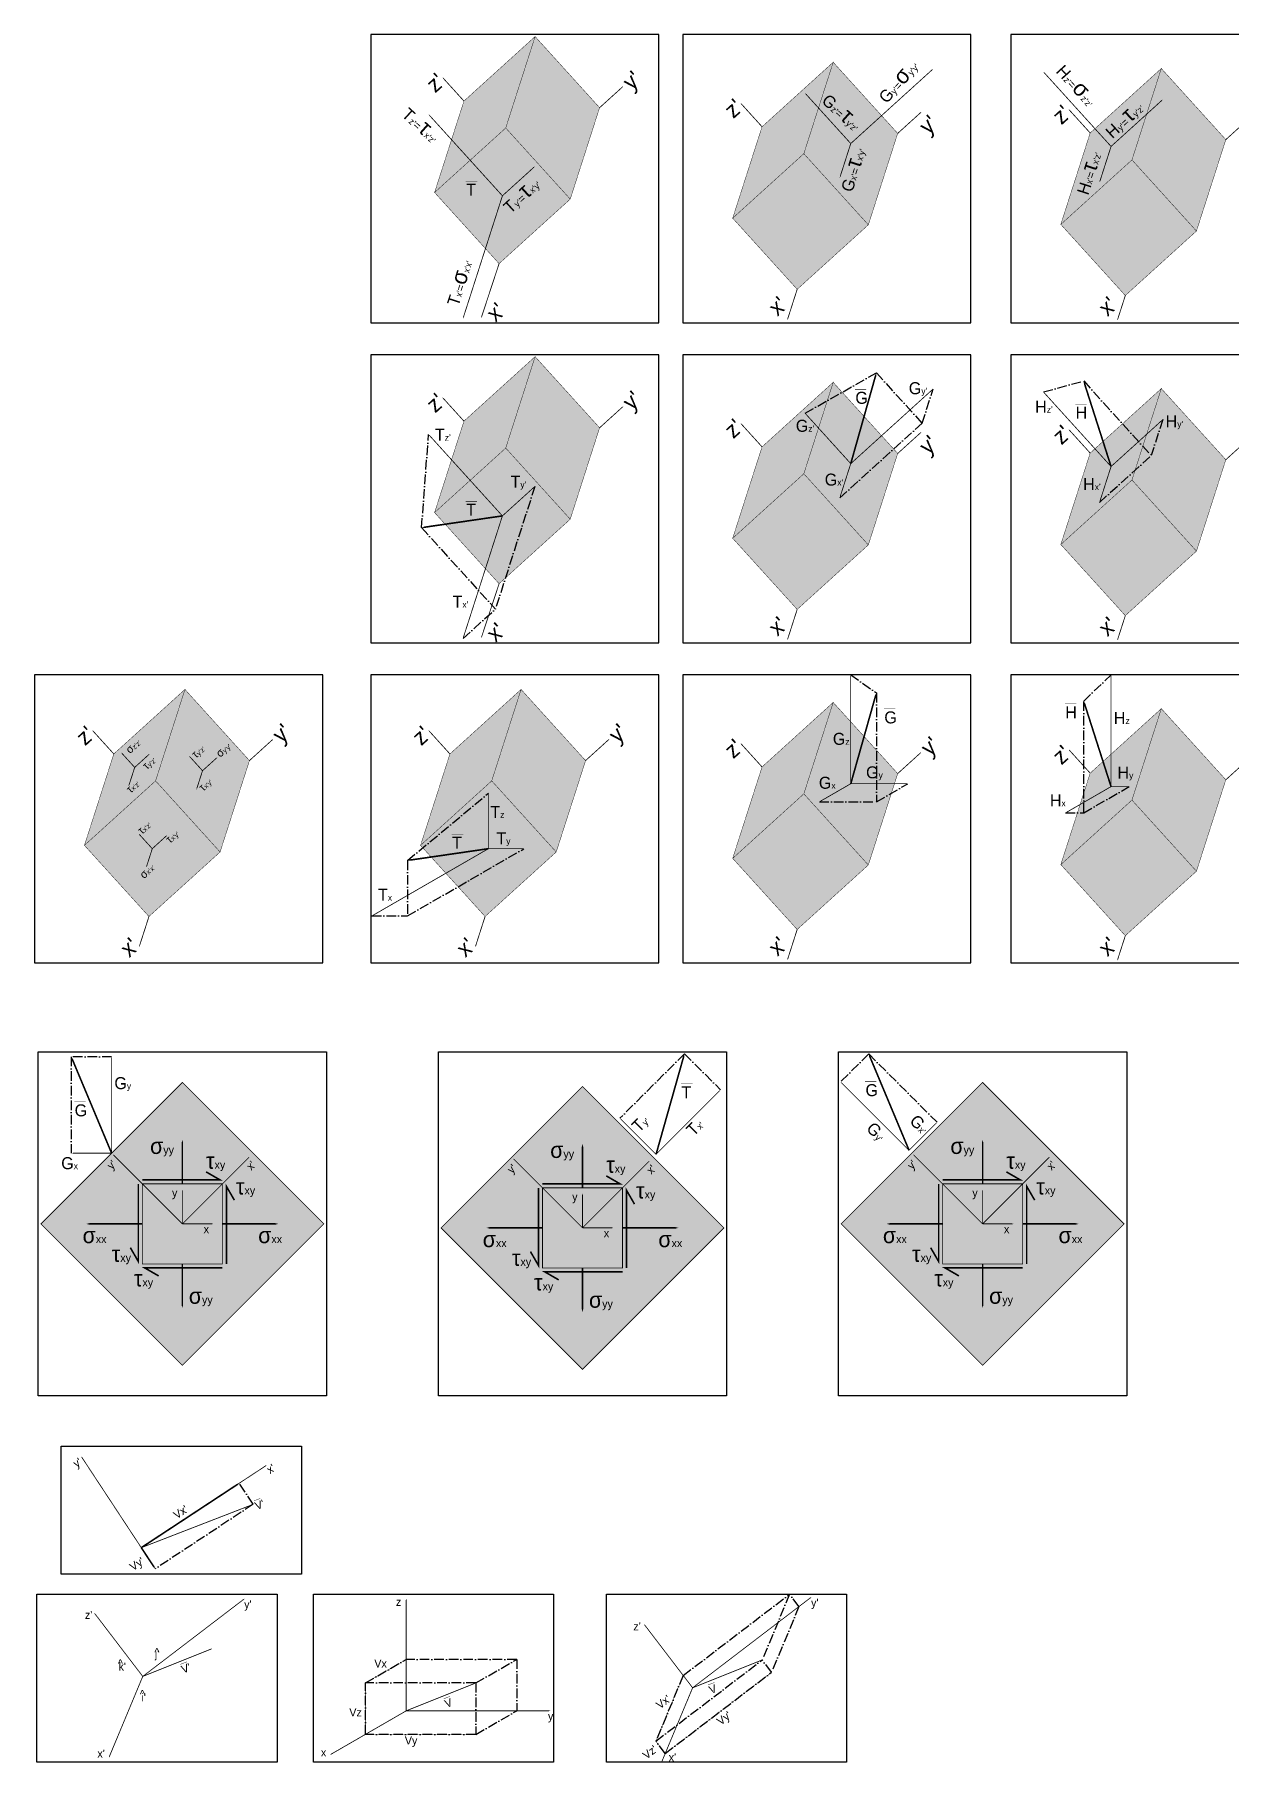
# Model space of a CAD drawing. Header units: millimetres. Extents: x 568 to 2664, y 62 to 1143.
# Drawn here: x 1482 to 2230, y 62 to 1143 of the extents above; entities that cross this region are included whole.
import ezdxf

# ---------------------------------------------------------------- set-up
doc = ezdxf.new("R2010")
doc.units = ezdxf.units.MM
doc.header["$LTSCALE"] = 0.5
doc.linetypes.add('ACAD_ISO10W100', pattern=[18, 12, -3, 0, -3])
doc.layers.add('t3', color=1, linetype='Continuous', plot=False)
doc.styles.add('ComciSans', font='comic.ttf')
doc.styles.add('SímbolosJuan', font='symbol.ttf')

msp = doc.modelspace()

# ---------------------------------------------------------------- hatches: boundary and pattern name
at = {"true_color": 0x939598, "transparency": 33554577}
h = msp.add_hatch(color=252, dxfattribs=at)
h.dxf.hatch_style = 1
h.paths.add_polyline_path([(1731.864, 1043.909), (1776.315, 1084.209), (1816.615, 1039.758), (1772.164, 999.458)])
h.paths.add_polyline_path([(1794.661, 1141.336), (1776.315, 1084.209), (1816.615, 1039.758), (1834.961, 1096.885)])
h.paths.add_polyline_path([(1731.864, 1043.909), (1776.315, 1084.209), (1794.661, 1141.336), (1750.21, 1101.036)])
h = msp.add_hatch(color=252, dxfattribs=at)
h.dxf.hatch_style = 1
h.paths.add_polyline_path([(1918.105, 1027.851), (1962.556, 1068.151), (2002.856, 1023.699), (1958.405, 983.399)])
h.paths.add_polyline_path([(1980.902, 1125.277), (1962.556, 1068.151), (2002.856, 1023.699), (2021.202, 1080.826)])
h.paths.add_polyline_path([(1918.105, 1027.851), (1962.556, 1068.151), (1980.902, 1125.277), (1936.451, 1084.977)])
h = msp.add_hatch(color=252, dxfattribs=at)
h.dxf.hatch_style = 1
h.paths.add_polyline_path([(2123.105, 1023.968), (2167.556, 1064.268), (2207.856, 1019.817), (2163.405, 979.517)])
h.paths.add_polyline_path([(2185.902, 1121.395), (2167.556, 1064.268), (2207.856, 1019.817), (2226.202, 1076.943)])
h.paths.add_polyline_path([(2123.105, 1023.968), (2167.556, 1064.268), (2185.902, 1121.395), (2141.451, 1081.095)])
h = msp.add_hatch(color=252, dxfattribs=at)
h.dxf.hatch_style = 1
h.paths.add_polyline_path([(1731.864, 843.909), (1776.315, 884.209), (1816.615, 839.758), (1772.164, 799.458)])
h.paths.add_polyline_path([(1794.661, 941.336), (1776.315, 884.209), (1816.615, 839.758), (1834.961, 896.885)])
h.paths.add_polyline_path([(1731.864, 843.909), (1776.315, 884.209), (1794.661, 941.336), (1750.21, 901.036)])
h = msp.add_hatch(color=252, dxfattribs=at)
h.dxf.hatch_style = 1
h.paths.add_polyline_path([(1918.105, 827.851), (1962.556, 868.151), (2002.856, 823.699), (1958.405, 783.399)])
h.paths.add_polyline_path([(1980.902, 925.277), (1962.556, 868.151), (2002.856, 823.699), (2021.202, 880.826)])
h.paths.add_polyline_path([(1918.105, 827.851), (1962.556, 868.151), (1980.902, 925.277), (1936.451, 884.977)])
h = msp.add_hatch(color=252, dxfattribs=at)
h.dxf.hatch_style = 1
h.paths.add_polyline_path([(2123.105, 823.968), (2167.556, 864.268), (2207.856, 819.817), (2163.405, 779.517)])
h.paths.add_polyline_path([(2185.902, 921.395), (2167.556, 864.268), (2207.856, 819.817), (2226.202, 876.943)])
h.paths.add_polyline_path([(2123.105, 823.968), (2167.556, 864.268), (2185.902, 921.395), (2141.451, 881.095)])
h = msp.add_hatch(color=252, dxfattribs=at)
h.dxf.hatch_style = 1
h.paths.add_polyline_path([(1513.105, 635.968), (1557.556, 676.268), (1597.856, 631.817), (1553.405, 591.517)])
h.paths.add_polyline_path([(1575.902, 733.395), (1557.556, 676.268), (1597.856, 631.817), (1616.202, 688.944)])
h.paths.add_polyline_path([(1513.105, 635.968), (1557.556, 676.268), (1575.902, 733.395), (1531.451, 693.095)])
h = msp.add_hatch(color=252, dxfattribs=at)
h.dxf.hatch_style = 1
h.paths.add_polyline_path([(1723.105, 635.968), (1767.556, 676.268), (1807.856, 631.817), (1763.405, 591.517)])
h.paths.add_polyline_path([(1785.902, 733.395), (1767.556, 676.268), (1807.856, 631.817), (1826.202, 688.944)])
h.paths.add_polyline_path([(1723.105, 635.968), (1767.556, 676.268), (1785.902, 733.395), (1741.451, 693.095)])
h = msp.add_hatch(color=252, dxfattribs=at)
h.dxf.hatch_style = 1
h.paths.add_polyline_path([(1918.105, 627.851), (1962.556, 668.151), (2002.856, 623.699), (1958.405, 583.399)])
h.paths.add_polyline_path([(1980.902, 725.277), (1962.556, 668.151), (2002.856, 623.699), (2021.202, 680.826)])
h.paths.add_polyline_path([(1918.105, 627.851), (1962.556, 668.151), (1980.902, 725.277), (1936.451, 684.977)])
h = msp.add_hatch(color=252, dxfattribs=at)
h.dxf.hatch_style = 1
h.paths.add_polyline_path([(2123.105, 623.968), (2167.556, 664.268), (2207.856, 619.817), (2163.405, 579.517)])
h.paths.add_polyline_path([(2185.902, 721.395), (2167.556, 664.268), (2207.856, 619.817), (2226.202, 676.943)])
h.paths.add_polyline_path([(2123.105, 623.968), (2167.556, 664.268), (2185.902, 721.395), (2141.451, 681.095)])
at = {"true_color": 0x939598, "transparency": 33554516}
h = msp.add_hatch(color=252, dxfattribs=at)
h.dxf.hatch_style = 1
h.paths.add_polyline_path([(1485.89, 399.451), (1574.278, 487.839), (1662.666, 399.451), (1574.278, 311.062)])
h = msp.add_hatch(color=252, dxfattribs=at)
h.dxf.hatch_style = 1
h.paths.add_polyline_path([(1985.89, 399.451), (2074.278, 487.839), (2162.666, 399.451), (2074.278, 311.062)])
h = msp.add_hatch(color=252, dxfattribs=at)
h.dxf.hatch_style = 1
h.paths.add_polyline_path([(1735.89, 396.951), (1824.278, 485.339), (1912.666, 396.951), (1824.278, 308.562)])
at = {"true_color": 0x939598, "transparency": 33554664}
h = msp.add_hatch(color=252, dxfattribs=at)
h.dxf.hatch_style = 1
h.paths.add_polyline_path([(1549.278, 424.451), (1599.278, 424.451), (1599.278, 374.451), (1549.278, 374.451)])
h = msp.add_hatch(color=252, dxfattribs=at)
h.dxf.hatch_style = 1
h.paths.add_polyline_path([(1799.278, 421.951), (1849.278, 421.951), (1849.278, 371.951), (1799.278, 371.951)])
h = msp.add_hatch(color=252, dxfattribs=at)
h.dxf.hatch_style = 1
h.paths.add_polyline_path([(2049.278, 424.451), (2099.278, 424.451), (2099.278, 374.451), (2049.278, 374.451)])

# ---------------------------------------------------------------- linework, layer by layer
at = {"linetype": 'ACAD_ISO10W100'}
for p, q in [((1963.32, 905.99), (2007.896, 931.245)), ((2007.896, 931.245), (2036.455, 899.743)), ((2036.455, 899.743), (2043.323, 921.128)), ((2112.284, 919.25), (2137.393, 926.119)), ((2137.393, 926.119), (2179.613, 879.55)), ((1985.011, 853.104), (2036.455, 899.743)), ((2186.814, 901.975), (2179.613, 879.55)), ((1723.751, 834.485), (1728.104, 892.722)), ((2147.302, 850.257), (2179.613, 879.55)), ((1794.483, 860.186), (1769.887, 783.598)), ((1723.751, 834.485), (1769.887, 783.598)), ((1749.644, 765.245), (1769.887, 783.598)), ((1991.879, 742.56), (2007.896, 731.245)), ((2137.393, 726.119), (2154.503, 742.56)), ((2007.896, 731.245), (2007.896, 663.173)), ((2137.393, 656.24), (2137.393, 726.119)), ((2007.896, 663.173), (2027.495, 674.488)), ((2137.393, 656.24), (2165.87, 672.681)), ((1714.992, 626.544), (1765.481, 668.53)), ((1972.28, 663.173), (2007.896, 663.173)), ((2126.026, 656.24), (2137.393, 656.24)), ((1714.992, 591.907), (1787.713, 633.893)), ((1714.992, 626.544), (1714.992, 591.907)), ((1692.76, 591.907), (1714.992, 591.907)), ((1504.845, 503.902), (1504.845, 443.645)), ((1530.084, 503.902), (1504.845, 503.902)), ((1887.983, 505.786), (1847.675, 465.478)), ((1887.983, 505.786), (1910.549, 483.221)), ((2003.077, 505.67), (1985.568, 488.161)), ((2003.077, 505.67), (2045.825, 462.922)), ((1618.561, 224.235), (1609.869, 237.446)), ((1618.561, 224.235), (1557.314, 183.939)), ((1887.208, 117.29), (1953.661, 168.046)), ((1953.661, 168.046), (1936.556, 127.009)), ((1959.529, 160.364), (1953.661, 168.046)), ((1959.529, 160.364), (1942.423, 119.327)), ((1688.618, 112.609), (1714.148, 127.349)), ((1783.157, 127.349), (1714.148, 127.349)), ((1757.627, 112.609), (1783.157, 127.349)), ((1783.157, 127.349), (1783.157, 95.208)), ((1870.103, 76.254), (1936.556, 127.009)), ((1875.971, 68.571), (1942.423, 119.327)), ((1942.423, 119.327), (1936.556, 127.009)), ((1757.627, 112.609), (1688.618, 112.609)), ((1688.618, 80.468), (1688.618, 112.609)), ((1757.627, 112.609), (1757.627, 80.468)), ((1887.208, 117.29), (1870.103, 76.254)), ((1757.627, 80.468), (1783.157, 95.208)), ((1757.627, 80.468), (1688.618, 80.468)), ((1875.971, 68.571), (1870.103, 76.254))]:
    msp.add_line(p, q, dxfattribs=at)
for points, const_width in [([(1731.864, 1043.909), (1776.315, 1084.209), (1794.661, 1141.336), (1750.21, 1101.036)], 0.25), ([(1794.661, 1141.336), (1776.315, 1084.209), (1816.615, 1039.758), (1834.961, 1096.885)], 0.25), ([(1918.105, 1027.851), (1962.556, 1068.151), (1980.902, 1125.277), (1936.451, 1084.977)], 0.25), ([(1980.902, 1125.277), (1962.556, 1068.151), (2002.856, 1023.699), (2021.202, 1080.826)], 0.25), ([(2123.105, 1023.968), (2167.556, 1064.268), (2185.902, 1121.395), (2141.451, 1081.095)], 0.25), ([(2185.902, 1121.395), (2167.556, 1064.268), (2207.856, 1019.817), (2226.202, 1076.943)], 0.25), ([(1731.864, 1043.909), (1776.315, 1084.209), (1816.615, 1039.758), (1772.164, 999.458)], 0.25), ([(1918.105, 1027.851), (1962.556, 1068.151), (2002.856, 1023.699), (1958.405, 983.399)], 0.25), ([(2123.105, 1023.968), (2167.556, 1064.268), (2207.856, 1019.817), (2163.405, 979.517)], 0.25), ([(1731.864, 843.909), (1776.315, 884.209), (1794.661, 941.336), (1750.21, 901.036)], 0.25), ([(1794.661, 941.336), (1776.315, 884.209), (1816.615, 839.758), (1834.961, 896.885)], 0.25), ([(1918.105, 827.851), (1962.556, 868.151), (1980.902, 925.277), (1936.451, 884.977)], 0.25), ([(1980.902, 925.277), (1962.556, 868.151), (2002.856, 823.699), (2021.202, 880.826)], 0.25), ([(2123.105, 823.968), (2167.556, 864.268), (2185.902, 921.395), (2141.451, 881.095)], 0.25), ([(2185.902, 921.395), (2167.556, 864.268), (2207.856, 819.817), (2226.202, 876.943)], 0.25), ([(1731.864, 843.909), (1776.315, 884.209), (1816.615, 839.758), (1772.164, 799.458)], 0.25), ([(1918.105, 827.851), (1962.556, 868.151), (2002.856, 823.699), (1958.405, 783.399)], 0.25), ([(2123.105, 823.968), (2167.556, 864.268), (2207.856, 819.817), (2163.405, 779.517)], 0.25), ([(1513.105, 635.968), (1557.556, 676.268), (1575.902, 733.395), (1531.451, 693.095)], 0.25), ([(1575.902, 733.395), (1557.556, 676.268), (1597.856, 631.817), (1616.202, 688.944)], 0.25), ([(1723.105, 635.968), (1767.556, 676.268), (1785.902, 733.395), (1741.451, 693.095)], 0.25), ([(1785.902, 733.395), (1767.556, 676.268), (1807.856, 631.817), (1826.202, 688.944)], 0.25), ([(1918.105, 627.851), (1962.556, 668.151), (1980.902, 725.277), (1936.451, 684.977)], 0.25), ([(1980.902, 725.277), (1962.556, 668.151), (2002.856, 623.699), (2021.202, 680.826)], 0.25), ([(2123.105, 623.968), (2167.556, 664.268), (2185.902, 721.395), (2141.451, 681.095)], 0.25), ([(2185.902, 721.395), (2167.556, 664.268), (2207.856, 619.817), (2226.202, 676.943)], 0.25), ([(1513.105, 635.968), (1557.556, 676.268), (1597.856, 631.817), (1553.405, 591.517)], 0.25), ([(1723.105, 635.968), (1767.556, 676.268), (1807.856, 631.817), (1763.405, 591.517)], 0.25), ([(1918.105, 627.851), (1962.556, 668.151), (2002.856, 623.699), (1958.405, 583.399)], 0.25), ([(2123.105, 623.968), (2167.556, 664.268), (2207.856, 619.817), (2163.405, 579.517)], 0.25), ([(1485.89, 399.451), (1574.278, 487.839), (1662.666, 399.451), (1574.278, 311.062)], 0.5), ([(1985.89, 399.451), (2074.278, 487.839), (2162.666, 399.451), (2074.278, 311.062)], 0.5), ([(1735.89, 396.951), (1824.278, 485.339), (1912.666, 396.951), (1824.278, 308.562)], 0.5), ([(1549.278, 424.451), (1599.278, 424.451), (1599.278, 374.451), (1549.278, 374.451)], 0.5), ([(1799.278, 421.951), (1849.278, 421.951), (1849.278, 371.951), (1799.278, 371.951)], 0.5), ([(2049.278, 424.451), (2099.278, 424.451), (2099.278, 374.451), (2049.278, 374.451)], 0.5)]:
    msp.add_lwpolyline(points, close=True, dxfattribs=dict(const_width=const_width))
for points in [[(1750.21, 1101.036, 0.5, 0.5, 0), (1740.135, 1112.149, 3, 0, 0), (1736.776, 1115.853, 0, 0, 0)], [(2043.323, 1121.128, 0, 2.5, 0), (2039.619, 1117.77, 0.5, 0.5, 0), (1991.879, 1074.488, 0.5, 0.5, 0)], [(2112.284, 1119.25, 0, 2.5, 0), (2115.642, 1115.546, 0.5, 0.5, 0), (2154.503, 1072.681, 0.5, 0.5, 0)], [(1834.961, 1096.885, 0.5, 0.5, 0), (1846.074, 1106.96, 3, 0, 0), (1849.778, 1110.318, 0, 0, 0)], [(1963.32, 1105.99, 0, 2.5, 0), (1966.678, 1102.285, 0.5, 0.5, 0), (1991.879, 1074.488, 0.5, 0.5, 0)], [(2186.814, 1101.975, 0, 2.5, 0), (2183.11, 1098.616, 0.5, 0.5, 0), (2154.503, 1072.681, 0.5, 0.5, 0)], [(1728.104, 1092.722, 0, 2.5, 0), (1731.462, 1089.017, 0.5, 0.5, 0), (1774.24, 1041.834, 0.5, 0.5, 0)], [(1936.451, 1084.977, 0.5, 0.5, 0), (1926.376, 1096.09, 3, 0, 0), (1923.017, 1099.794, 0, 0, 0)], [(2021.202, 1080.826, 0.5, 0.5, 0), (2032.315, 1090.901, 3, 0, 0), (2036.019, 1094.259, 0, 0, 0)], [(2141.451, 1081.095, 0.5, 0.5, 0), (2131.376, 1092.207, 3, 0, 0), (2128.017, 1095.912, 0, 0, 0)], [(2226.202, 1076.943, 0.5, 0.5, 0), (2237.315, 1087.018, 3, 0, 0), (2241.019, 1090.377, 0, 0, 0)], [(1985.011, 1053.104, 0, 2.5, 0), (1986.54, 1057.864, 0.5, 0.5, 0), (1991.879, 1074.488, 0.5, 0.5, 0)], [(2147.302, 1050.257, 0, 2.5, 0), (2148.831, 1055.017, 0.5, 0.5, 0), (2154.503, 1072.681, 0.5, 0.5, 0)], [(1794.483, 1060.186, 0, 2.5, 0), (1790.778, 1056.828, 0.5, 0.5, 0), (1774.24, 1041.834, 0.5, 0.5, 0)], [(1751.353, 1050.949, 0.25, 0.25, 0), (1757.139, 1050.949, 1, 0, 0), (1758.639, 1050.949, 0, 0, 0)], [(1749.644, 965.245, 0, 2.5, 0), (1751.172, 970.005, 0.5, 0.5, 0), (1774.24, 1041.834, 0.5, 0.5, 0)], [(1772.164, 999.458, 0.5, 0.5, 0), (1762.518, 970.136, 3, 0, 0), (1760.989, 965.376, 0, 0, 0)], [(1958.405, 983.399, 0.5, 0.5, 0), (1953.819, 969.118, 3, 0, 0), (1952.29, 964.357, 0, 0, 0)], [(2163.405, 979.517, 0.5, 0.5, 0), (2159.97, 968.821, 3, 0, 0), (2158.441, 964.061, 0, 0, 0)], [(1991.879, 874.488, 1, 1, 0), (2005.18, 921.621, 5, 0, 0), (2007.896, 931.245, 0, 0, 0)], [(2043.323, 921.128, 0, 2.5, 0), (2039.619, 917.77, 0.5, 0.5, 0), (1991.879, 874.488, 0.5, 0.5, 0)], [(1994.522, 920.893, 0.25, 0.25, 0), (2000.309, 920.893, 1, 0, 0), (2001.809, 920.893, 0, 0, 0)], [(2112.284, 919.25, 0, 2.5, 0), (2115.642, 915.546, 0.5, 0.5, 0), (2154.503, 872.681, 0.5, 0.5, 0)], [(2154.503, 872.681, 1, 1, 0), (2140.442, 916.595, 5, 0, 0), (2137.393, 926.119, 0, 0, 0)], [(1750.21, 901.036, 0.5, 0.5, 0), (1740.135, 912.149, 3, 0, 0), (1736.776, 915.853, 0, 0, 0)], [(1834.961, 896.885, 0.5, 0.5, 0), (1846.074, 906.96, 3, 0, 0), (1849.778, 910.318, 0, 0, 0)], [(2132.102, 911.702, 0.25, 0.25, 0), (2137.889, 911.702, 1, 0, 0), (2139.389, 911.702, 0, 0, 0)], [(1936.451, 884.977, 0.5, 0.5, 0), (1926.376, 896.09, 3, 0, 0), (1923.017, 899.794, 0, 0, 0)], [(1963.32, 905.99, 0, 2.5, 0), (1966.678, 902.285, 0.5, 0.5, 0), (1991.879, 874.488, 0.5, 0.5, 0)], [(2141.451, 881.095, 0.5, 0.5, 0), (2131.376, 892.207, 3, 0, 0), (2128.017, 895.912, 0, 0, 0)], [(2186.814, 901.975, 0, 2.5, 0), (2183.11, 898.616, 0.5, 0.5, 0), (2154.503, 872.681, 0.5, 0.5, 0)], [(1728.104, 892.722, 0, 2.5, 0), (1731.462, 889.017, 0.5, 0.5, 0), (1774.24, 841.834, 0.5, 0.5, 0)], [(2021.202, 880.826, 0.5, 0.5, 0), (2032.315, 890.901, 3, 0, 0), (2036.019, 894.259, 0, 0, 0)], [(2226.202, 876.943, 0.5, 0.5, 0), (2237.315, 887.018, 3, 0, 0), (2241.019, 890.377, 0, 0, 0)], [(1985.011, 853.104, 0, 2.5, 0), (1986.54, 857.864, 0.5, 0.5, 0), (1991.879, 874.488, 0.5, 0.5, 0)], [(2147.302, 850.257, 0, 2.5, 0), (2148.831, 855.017, 0.5, 0.5, 0), (2154.503, 872.681, 0.5, 0.5, 0)], [(1794.483, 860.186, 0, 2.5, 0), (1790.778, 856.828, 0.5, 0.5, 0), (1774.24, 841.834, 0.5, 0.5, 0)], [(1774.24, 841.834, 1, 1, 0), (1733.647, 835.926, 5, 0, 0), (1723.751, 834.485, 0, 0, 0)], [(1749.644, 765.245, 0, 2.5, 0), (1751.172, 770.005, 0.5, 0.5, 0), (1774.24, 841.834, 0.5, 0.5, 0)], [(1751.353, 850.949, 0.25, 0.25, 0), (1757.139, 850.949, 1, 0, 0), (1758.639, 850.949, 0, 0, 0)], [(1772.164, 799.458, 0.5, 0.5, 0), (1762.518, 770.136, 3, 0, 0), (1760.989, 765.376, 0, 0, 0)], [(1958.405, 783.399, 0.5, 0.5, 0), (1953.819, 769.118, 3, 0, 0), (1952.29, 764.357, 0, 0, 0)], [(2163.405, 779.517, 0.5, 0.5, 0), (2159.97, 768.821, 3, 0, 0), (2158.441, 764.061, 0, 0, 0)], [(1991.879, 742.56, 0, 2.5, 0), (1991.879, 737.56, 0.5, 0.5, 0), (1991.879, 674.488, 0.5, 0.5, 0)], [(2154.503, 742.56, 0, 2.5, 0), (2154.503, 737.56, 0.5, 0.5, 0), (2154.503, 672.681, 0.5, 0.5, 0)], [(1991.879, 674.488, 1, 1, 0), (2005.18, 721.621, 5, 0, 0), (2007.896, 731.245, 0, 0, 0)], [(2125.71, 724.34, 0.25, 0.25, 0), (2131.496, 724.34, 1, 0, 0), (2132.996, 724.34, 0, 0, 0)], [(2154.503, 672.681, 1, 1, 0), (2140.442, 716.595, 5, 0, 0), (2137.393, 726.119, 0, 0, 0)], [(2012.623, 721.214, 0.25, 0.25, 0), (2018.41, 721.214, 1, 0, 0), (2019.91, 721.214, 0, 0, 0)], [(1531.451, 693.095, 0.5, 0.5, 0), (1521.376, 704.207, 3, 0, 0), (1518.017, 707.912, 0, 0, 0)], [(1616.202, 688.944, 0.5, 0.5, 0), (1627.315, 699.019, 3, 0, 0), (1631.019, 702.377, 0, 0, 0)], [(1741.451, 693.095, 0.5, 0.5, 0), (1731.376, 704.207, 3, 0, 0), (1728.017, 707.912, 0, 0, 0)], [(1826.202, 688.944, 0.5, 0.5, 0), (1837.315, 699.019, 3, 0, 0), (1841.019, 702.377, 0, 0, 0)], [(1544.503, 684.681, 0.5, 0.5, 0), (1539.466, 690.238, 3, 0, 0), (1536.108, 693.942, 0, 0, 0)], [(1544.503, 684.681, 0.5, 0.5, 0), (1550.06, 689.719, 3, 0, 0), (1553.764, 693.077, 0, 0, 0)], [(1586.879, 682.606, 0.5, 0.5, 0), (1581.842, 688.162, 3, 0, 0), (1578.483, 691.867, 0, 0, 0)], [(1586.879, 682.606, 0.5, 0.5, 0), (1592.435, 687.643, 3, 0, 0), (1596.14, 691.002, 0, 0, 0)], [(1936.451, 684.977, 0.5, 0.5, 0), (1926.376, 696.09, 3, 0, 0), (1923.017, 699.794, 0, 0, 0)], [(2021.202, 680.826, 0.5, 0.5, 0), (2032.315, 690.901, 3, 0, 0), (2036.019, 694.259, 0, 0, 0)], [(2141.451, 681.095, 0.5, 0.5, 0), (2131.376, 692.207, 3, 0, 0), (2128.017, 695.912, 0, 0, 0)], [(2226.202, 676.943, 0.5, 0.5, 0), (2237.315, 687.018, 3, 0, 0), (2241.019, 690.377, 0, 0, 0)], [(1544.503, 684.681, 0.5, 0.5, 0), (1542.21, 677.541, 2, 0, 0), (1540.681, 672.78, 0, 0, 0)], [(1586.879, 682.606, 0.5, 0.5, 0), (1584.586, 675.465, 2, 0, 0), (1583.057, 670.705, 0, 0, 0)], [(1972.28, 663.173, 0, 2.5, 0), (1976.61, 665.673, 0.5, 0.5, 0), (1991.879, 674.488, 0.5, 0.5, 0)], [(2027.495, 674.488, 0, 2.5, 0), (2022.495, 674.488, 0.5, 0.5, 0), (1991.879, 674.488, 0.5, 0.5, 0)], [(2126.026, 656.24, 0, 2.5, 0), (2130.356, 658.74, 0.5, 0.5, 0), (2154.503, 672.681, 0.5, 0.5, 0)], [(2165.87, 672.681, 0, 2.5, 0), (2160.87, 672.681, 0.5, 0.5, 0), (2154.503, 672.681, 0.5, 0.5, 0)], [(1765.481, 668.53, 0, 2.5, 0), (1765.481, 663.53, 0.5, 0.5, 0), (1765.481, 633.893, 0.5, 0.5, 0)], [(1555.481, 633.893, 0.5, 0.5, 0), (1550.443, 639.449, 3, 0, 0), (1547.085, 643.153, 0, 0, 0)], [(1555.481, 633.893, 0.5, 0.5, 0), (1561.037, 638.93, 3, 0, 0), (1564.741, 642.289, 0, 0, 0)], [(1742.594, 643.008, 0.25, 0.25, 0), (1748.38, 643.008, 1, 0, 0), (1749.88, 643.008, 0, 0, 0)], [(1555.481, 633.893, 0.5, 0.5, 0), (1553.187, 626.752, 2, 0, 0), (1551.658, 621.991, 0, 0, 0)], [(1692.76, 591.907, 0, 2.5, 0), (1697.09, 594.407, 0.5, 0.5, 0), (1765.481, 633.893, 0.5, 0.5, 0)], [(1765.481, 633.893, 1, 1, 0), (1724.888, 627.985, 5, 0, 0), (1714.992, 626.544, 0, 0, 0)], [(1787.713, 633.893, 0, 2.5, 0), (1782.713, 633.893, 0.5, 0.5, 0), (1765.481, 633.893, 0.5, 0.5, 0)], [(1553.405, 591.517, 0.5, 0.5, 0), (1548.819, 577.235, 3, 0, 0), (1547.29, 572.475, 0, 0, 0)], [(1763.405, 591.517, 0.5, 0.5, 0), (1758.819, 577.235, 3, 0, 0), (1757.29, 572.475, 0, 0, 0)], [(1958.405, 583.399, 0.5, 0.5, 0), (1953.819, 569.118, 3, 0, 0), (1952.29, 564.357, 0, 0, 0)], [(2163.405, 579.517, 0.5, 0.5, 0), (2159.97, 568.821, 3, 0, 0), (2158.441, 564.061, 0, 0, 0)], [(1870.24, 442.912, 1, 1, 0), (1885.267, 496.162, 5, 0, 0), (1887.983, 505.786, 0, 0, 0)], [(2028.316, 445.412, 1, 1, 0), (2006.94, 496.446, 5, 0, 0), (2003.077, 505.67, 0, 0, 0)], [(1530.084, 443.645, 1, 1, 0), (1508.708, 494.679, 5, 0, 0), (1504.845, 503.902, 0, 0, 0)], [(1530.084, 503.902, 0, 2, 0), (1530.084, 498.902, 0.5, 0.5, 0), (1530.084, 443.645, 0.5, 0.5, 0)], [(1885.876, 486.934, 0.25, 0.25, 0), (1891.663, 486.934, 1, 0, 0), (1893.163, 486.934, 0, 0, 0)], [(1985.568, 488.161, 0, 2, 0), (1989.103, 484.625, 0.5, 0.5, 0), (2028.316, 445.412, 0.5, 0.5, 0)], [(2000.858, 488.309, 0.25, 0.25, 0), (2006.645, 488.309, 1, 0, 0), (2008.145, 488.309, 0, 0, 0)], [(1506.767, 475.691, 0.25, 0.25, 0), (1512.554, 475.691, 1, 0, 0), (1514.054, 475.691, 0, 0, 0)], [(1910.549, 483.221, 0, 2, 0), (1907.013, 479.686, 0.5, 0.5, 0), (1870.24, 442.912, 0.5, 0.5, 0)], [(1847.675, 465.478, 0, 2, 0), (1851.21, 461.942, 0.5, 0.5, 0), (1870.24, 442.912, 0.5, 0.5, 0)], [(1574.278, 424.451, 1, 1, 0), (1574.278, 441.951, 5, 0, 0), (1574.278, 451.951, 0, 0, 0)], [(2045.825, 462.922, 0, 2, 0), (2042.29, 459.386, 0.5, 0.5, 0), (2028.316, 445.412, 0.5, 0.5, 0)], [(2074.278, 424.451, 1, 1, 0), (2074.278, 441.951, 5, 0, 0), (2074.278, 451.951, 0, 0, 0)], [(1504.845, 443.645, 0, 2, 0), (1509.845, 443.645, 0.5, 0.5, 0), (1530.084, 443.645, 0.5, 0.5, 0)], [(1574.278, 399.451, 0.5, 0.5, 0), (1534.422, 439.306, 3, 0, 0), (1530.887, 442.842, 0, 0, 0)], [(1824.278, 421.951, 1, 1, 0), (1824.278, 439.451, 5, 0, 0), (1824.278, 449.451, 0, 0, 0)], [(2074.278, 399.451, 0.5, 0.5, 0), (2034.422, 439.306, 3, 0, 0), (2030.887, 442.842, 0, 0, 0)], [(1574.278, 399.451, 0.5, 0.5, 0), (1612.644, 437.816, 3, 0, 0), (1616.179, 441.352, 0, 0, 0)], [(1824.278, 396.951, 0.5, 0.5, 0), (1784.422, 436.806, 3, 0, 0), (1780.887, 440.342, 0, 0, 0)], [(1824.278, 396.951, 0.5, 0.5, 0), (1862.644, 435.316, 3, 0, 0), (1866.179, 438.852, 0, 0, 0)], [(2074.278, 399.451, 0.5, 0.5, 0), (2112.644, 437.816, 3, 0, 0), (2116.179, 441.352, 0, 0, 0)], [(1574.278, 399.451, 0.5, 0.5, 0), (1574.278, 415.815, 3, 0, 0), (1574.278, 420.815, 0, 0, 0)], [(2074.278, 399.451, 0.5, 0.5, 0), (2074.278, 415.815, 3, 0, 0), (2074.278, 420.815, 0, 0, 0)], [(1824.278, 396.951, 0.5, 0.5, 0), (1824.278, 413.315, 3, 0, 0), (1824.278, 418.315, 0, 0, 0)], [(1549.278, 399.451, 1, 1, 0), (1524.278, 399.451, 5, 0, 0), (1514.278, 399.451, 0, 0, 0)], [(1574.278, 399.451, 0.5, 0.5, 0), (1588.535, 399.451, 3, 0, 0), (1593.535, 399.451, 0, 0, 0)], [(1599.278, 399.451, 1, 1, 0), (1624.278, 399.451, 5, 0, 0), (1634.278, 399.451, 0, 0, 0)], [(2049.278, 399.451, 1, 1, 0), (2024.278, 399.451, 5, 0, 0), (2014.278, 399.451, 0, 0, 0)], [(2074.278, 399.451, 0.5, 0.5, 0), (2088.535, 399.451, 3, 0, 0), (2093.535, 399.451, 0, 0, 0)], [(2099.278, 399.451, 1, 1, 0), (2124.278, 399.451, 5, 0, 0), (2134.278, 399.451, 0, 0, 0)], [(1799.278, 396.951, 1, 1, 0), (1774.278, 396.951, 5, 0, 0), (1764.278, 396.951, 0, 0, 0)], [(1824.278, 396.951, 0.5, 0.5, 0), (1838.535, 396.951, 3, 0, 0), (1843.535, 396.951, 0, 0, 0)], [(1849.278, 396.951, 1, 1, 0), (1874.278, 396.951, 5, 0, 0), (1884.278, 396.951, 0, 0, 0)], [(1574.278, 374.451, 1, 1, 0), (1574.278, 356.951, 5, 0, 0), (1574.278, 346.951, 0, 0, 0)], [(1824.278, 371.951, 1, 1, 0), (1824.278, 354.451, 5, 0, 0), (1824.278, 344.451, 0, 0, 0)], [(2074.278, 374.451, 1, 1, 0), (2074.278, 356.951, 5, 0, 0), (2074.278, 346.951, 0, 0, 0)], [(1714.148, 95.208, 0.5, 0.5, 0), (1714.148, 160.208, 3, 0, 0), (1714.148, 165.208, 0, 0, 0)], [(1714.148, 95.208, 0.5, 0.5, 0), (1670.846, 70.208, 3, 0, 0), (1666.516, 67.708, 0, 0, 0)], [(1714.148, 95.208, 0.5, 0.5, 0), (1799.148, 95.208, 3, 0, 0), (1804.148, 95.208, 0, 0, 0)]]:
    msp.add_lwpolyline(points, format="xyseb")
at = {"const_width": 1}
for points in [[(1549.278, 426.951), (1597.778, 426.951), (1589.118, 431.951)], [(2049.278, 426.951), (2097.778, 426.951), (2089.118, 431.951)], [(1546.778, 424.451), (1546.778, 375.951), (1541.778, 384.611)], [(1601.778, 374.451), (1601.778, 422.951), (1606.778, 414.29)], [(1796.778, 421.951), (1796.778, 373.451), (1791.778, 382.111)], [(1799.278, 424.451), (1847.778, 424.451), (1839.118, 429.451)], [(1851.778, 371.951), (1851.778, 420.451), (1856.778, 411.79)], [(2046.778, 424.451), (2046.778, 375.951), (2041.778, 384.611)], [(2101.778, 374.451), (2101.778, 422.951), (2106.778, 414.29)], [(1599.278, 371.951), (1550.778, 371.951), (1559.438, 366.951)], [(1849.278, 369.451), (1800.778, 369.451), (1809.438, 364.451)], [(2099.278, 371.951), (2050.778, 371.951), (2059.438, 366.951)]]:
    msp.add_lwpolyline(points, dxfattribs=at)
at = {"color": 30, "true_color": 0xf8991e}
for points in [[(1548.622, 197.151, 0.5, 0.5, 0), (1513.838, 250.02, 3, 0, 0), (1511.09, 254.197, 0, 0, 0)], [(1548.622, 197.151, 0.5, 0.5, 0), (1622.839, 245.98, 3, 0, 0), (1627.016, 248.728, 0, 0, 0)]]:
    msp.add_lwpolyline(points, format="xyseb", dxfattribs=at)
at = {"color": 85, "true_color": 0x58ba48}
for points in [[(1609.869, 237.446, 0, 3, 0), (1605.692, 234.698, 1, 1, 0), (1548.622, 197.151, 1, 1, 0)], [(1618.991, 226.394, 0.25, 0.25, 0), (1621.788, 227.477, 1, 0, 0), (1623.187, 228.019, 0, 0, 0)], [(1618.991, 226.394, 0.25, 0.25, 0), (1621.788, 227.477, 1, 0, 0), (1623.187, 228.019, 0, 0, 0)], [(1548.622, 197.151, 0.5, 0.5, 0), (1613.898, 222.429, 3, 0, 0), (1618.561, 224.235, 0, 0, 0)], [(1557.314, 183.939, 0, 3, 0), (1554.566, 188.116, 1, 1, 0), (1548.622, 197.151, 1, 1, 0)], [(1549.542, 116.705, 0.5, 0.5, 0), (1588.379, 132.249, 3, 0, 0), (1593.021, 134.106, 0, 0, 0)], [(1572.98, 124.229, 0.25, 0.25, 0), (1575.778, 125.313, 1, 0, 0), (1577.176, 125.854, 0, 0, 0)], [(1572.98, 124.229, 0.25, 0.25, 0), (1575.778, 125.313, 1, 0, 0), (1577.176, 125.854, 0, 0, 0)], [(1688.618, 112.609, 0, 2, 0), (1692.948, 115.109, 0.25, 0.25, 0), (1714.148, 127.349, 0.25, 0.25, 0)], [(1942.423, 119.327, 0, 3, 0), (1938.45, 116.292, 0.25, 0.25, 0), (1875.971, 68.571, 0.25, 0.25, 0)], [(1893.076, 109.608, 0.5, 0.5, 0), (1931.914, 125.151, 3, 0, 0), (1936.556, 127.009, 0, 0, 0)], [(1688.618, 112.609, 0, 2, 0), (1688.618, 107.609, 0.25, 0.25, 0), (1688.618, 80.468, 0.25, 0.25, 0)], [(1714.148, 95.208, 0.5, 0.5, 0), (1752.985, 110.751, 3, 0, 0), (1757.627, 112.609, 0, 0, 0)], [(1870.103, 76.254, 0, 3, 0), (1872.027, 80.869, 0.25, 0.25, 0), (1887.208, 117.29, 0.25, 0.25, 0)], [(1902.727, 111.356, 0.25, 0.25, 0), (1905.524, 112.439, 1, 0, 0), (1906.923, 112.981, 0, 0, 0)], [(1902.727, 111.356, 0.25, 0.25, 0), (1905.524, 112.439, 1, 0, 0), (1906.923, 112.981, 0, 0, 0)], [(1737.586, 102.732, 0.25, 0.25, 0), (1740.384, 103.815, 1, 0, 0), (1741.782, 104.357, 0, 0, 0)], [(1737.586, 102.732, 0.25, 0.25, 0), (1740.384, 103.815, 1, 0, 0), (1741.782, 104.357, 0, 0, 0)], [(1757.627, 80.468, 0, 2, 0), (1752.627, 80.468, 0.25, 0.25, 0), (1688.618, 80.468, 0.25, 0.25, 0)], [(1870.103, 76.254, 0, 3, 0), (1873.138, 72.28, 0.25, 0.25, 0), (1875.971, 68.571, 0.25, 0.25, 0)]]:
    msp.add_lwpolyline(points, format="xyseb", dxfattribs=at)
at = {"color": 30}
for points in [[(1549.542, 116.705, 0.5, 0.5, 0), (1609.145, 162.23, 3, 0, 0), (1613.118, 165.264, 0, 0, 0)], [(1893.076, 109.608, 0.5, 0.5, 0), (1963.312, 163.253, 3, 0, 0), (1967.286, 166.288, 0, 0, 0)], [(1549.542, 116.705, 0.5, 0.5, 0), (1522.227, 152.467, 3, 0, 0), (1519.192, 156.441, 0, 0, 0)], [(1893.076, 109.608, 0.5, 0.5, 0), (1865.762, 145.37, 3, 0, 0), (1862.727, 149.344, 0, 0, 0)], [(1549.542, 116.705, 0.5, 0.5, 0), (1530.304, 70.554, 3, 0, 0), (1528.381, 65.939, 0, 0, 0)], [(1893.076, 109.608, 0.5, 0.5, 0), (1875.667, 67.842, 3, 0, 0), (1873.743, 63.227, 0, 0, 0)]]:
    msp.add_lwpolyline(points, format="xyseb", dxfattribs=at)
at = {"color": 5}
for points in [[(1549.542, 116.705, 0.5, 0.5, 0), (1543.472, 124.652, 2.5, 0, 0), (1540.437, 128.626, 0, 0, 0)], [(1549.542, 116.705, 0.5, 0.5, 0), (1557.489, 122.775, 2.5, 0, 0), (1561.462, 125.81, 0, 0, 0)], [(1549.542, 116.705, 0.5, 0.5, 0), (1545.694, 107.475, 2.5, 0, 0), (1543.77, 102.86, 0, 0, 0)]]:
    msp.add_lwpolyline(points, format="xyseb", dxfattribs=at)
at = {"layer": 't3'}
for points in [[(1691.967, 962.56), (1871.967, 962.56), (1871.967, 1142.56), (1691.967, 1142.56)], [(1886.967, 962.56), (2066.967, 962.56), (2066.967, 1142.56), (1886.967, 1142.56)], [(2091.967, 962.56), (2271.967, 962.56), (2271.967, 1142.56), (2091.967, 1142.56)], [(1691.967, 762.56), (1871.967, 762.56), (1871.967, 942.56), (1691.967, 942.56)], [(1886.967, 762.56), (2066.967, 762.56), (2066.967, 942.56), (1886.967, 942.56)], [(2091.967, 762.56), (2271.967, 762.56), (2271.967, 942.56), (2091.967, 942.56)], [(1481.967, 562.56), (1661.967, 562.56), (1661.967, 742.56), (1481.967, 742.56)], [(1691.967, 562.56), (1871.967, 562.56), (1871.967, 742.56), (1691.967, 742.56)], [(1886.967, 562.56), (2066.967, 562.56), (2066.967, 742.56), (1886.967, 742.56)], [(2091.967, 562.56), (2271.967, 562.56), (2271.967, 742.56), (2091.967, 742.56)], [(1484.278, 506.951), (1664.278, 506.951), (1664.278, 291.951), (1484.278, 291.951)], [(1734.278, 506.951), (1914.278, 506.951), (1914.278, 291.951), (1734.278, 291.951)], [(1984.278, 506.951), (2164.278, 506.951), (2164.278, 291.951), (1984.278, 291.951)], [(1498.622, 260.606), (1648.622, 260.606), (1648.622, 180.606), (1498.622, 180.606)], [(1483.446, 168.063), (1633.446, 168.063), (1633.446, 63.063), (1483.446, 63.063)], [(1656.204, 168.063), (1806.204, 168.063), (1806.204, 63.063), (1656.204, 63.063)], [(1839.186, 168.063), (1989.186, 168.063), (1989.186, 63.063), (1839.186, 63.063)]]:
    msp.add_lwpolyline(points, close=True, dxfattribs=at)

# ---------------------------------------------------------------- texts
at = {"style": 'ComciSans'}
for s, height, rotation, p in [("z'", 10, 42.195883, (1732.249, 1105.746)), ("y'", 10, 42.195883, (1854.987, 1107.206)), ("z'", 10, 42.195883, (1918.49, 1089.687)), ("y'", 10, 42.195883, (2040.221, 1079.531)), ("z'", 10, 42.195883, (2123.49, 1085.804)), ("x'", 10, 42.195883, (1769.96, 962.402)), ("x'", 10, 42.195883, (1946.107, 966.192)), ("x'", 10, 42.195883, (2152.259, 966.017)), ("z'", 10, 42.195883, (1732.249, 905.746)), ("y'", 10, 42.195883, (1854.987, 907.206)), ("z'", 10, 42.195883, (1918.49, 889.687)), ("z'", 10, 42.195883, (2123.49, 885.804)), ("y'", 10, 42.195883, (2040.221, 879.531)), ("x'", 10, 42.195883, (1946.107, 766.192)), ("x'", 10, 42.195883, (2152.259, 766.017)), ("x'", 10, 42.195883, (1769.96, 762.402)), ("z'", 10, 42.195883, (1513.49, 697.805)), ("y'", 10, 42.195883, (1636.228, 699.265)), ("z'", 10, 42.195883, (1723.49, 697.805)), ("y'", 10, 42.195883, (1846.228, 699.265)), ("z'", 10, 42.195883, (1918.49, 689.687)), ("y'", 10, 42.195883, (2041.228, 691.148)), ("z'", 10, 42.195883, (2123.49, 685.804)), ("x'", 10, 42.195883, (1541.107, 565.536)), ("x'", 10, 42.195883, (1751.107, 565.536)), ("x'", 10, 42.195883, (1946.107, 566.192)), ("x'", 10, 42.195883, (2152.259, 566.017)), ("y'", 5, 45, (1530.231, 433.037)), ("x'", 5, 45, (1617.305, 432.559)), ("y'", 5, 45, (1780.231, 430.537)), ("x'", 5, 45, (1867.305, 430.059)), ("y'", 5, 45, (2030.231, 433.037)), ("x'", 5, 45, (2117.305, 432.559))]:
    msp.add_text(s, height=height, rotation=rotation, dxfattribs=at).set_placement(p)
for s, p in [('y', (1567.825, 416.368)), ('y', (1817.825, 413.868)), ('y', (2067.825, 416.368)), ('x', (1587.595, 393.647)), ('x', (1837.595, 391.147)), ('x', (2087.595, 393.647)), ('z', (1707.695, 160.761)), ('y', (1802.693, 89.404)), ('x', (1660.841, 66.719))]:
    msp.add_text(s, height=5, dxfattribs=at).set_placement(p)
at = {"color": 30, "true_color": 0xf8991e, "style": 'ComciSans'}
for s, p in [("y'", (1508.143, 246.936)), ("x'", (1628.99, 243.08))]:
    msp.add_text(s, height=5, rotation=33.341825, dxfattribs=at).set_placement(p)
at = {"color": 85, "true_color": 0x58ba48, "style": 'ComciSans'}
for s, rotation, p in [("V'", 21.169098, (1620.77, 220.626)), ("Vx'", 33.341825, (1570.752, 214.844)), ("Vy'", 33.341825, (1543.433, 182.409)), ("V'", 21.169098, (1574.76, 118.461)), ('V', 21.169098, (1904.506, 105.587)), ('V', 21.169098, (1739.366, 96.964)), ("Vx'", 37.372176, (1872.674, 96.054)), ("Vy'", 37.372176, (1910.595, 85.907)), ("Vz'", 37.372176, (1864.243, 64.624))]:
    msp.add_text(s, height=5, rotation=rotation, dxfattribs=at).set_placement(p)
at = {"color": 30, "style": 'ComciSans'}
for s, p in [("y'", (1612.919, 159.246)), ("y'", (1967.086, 160.27)), ("z'", (1513.396, 152.608)), ("z'", (1856.062, 145.51)), ("x'", (1521.201, 66.001)), ("x'", (1878.146, 63.666))]:
    msp.add_text(s, height=5, dxfattribs=at).set_placement(p)
at = {"color": 5, "style": 'ComciSans'}
for s, p in [('^ ', (1556.823, 129.397)), ("j'", (1557.087, 128.259)), ('^ ', (1533.981, 122.362)), ("k'", (1534.397, 120.385)), ('^ ', (1547.74, 103.221)), ("i'", (1548.735, 101.104))]:
    msp.add_text(s, height=5, dxfattribs=at).set_placement(p)
at = {"color": 85, "true_color": 0x58ba48, "style": 'ComciSans'}
for s, p in [('Vx', (1694.218, 122.255)), ('Vz', (1678.6, 91.774)), ('Vy', (1713.287, 74.175))]:
    msp.add_text(s, height=5, dxfattribs=at).set_placement(p)
at = {"char_height": 5, "style": 'SímbolosJuan'}
for s, width, insert, attachment_point, rotation in [("{\\fComic Sans MS|b0|i0|c0|p66;\\H1.5x;G\\H0.53333x;y'\\H1.25x;=\\fSymbol|b0|i0|c2|p18;\\H2x;s\\fComic Sans MS|b0|i0|c0|p66;\\H0.4x;y'y'}", 12.66755, (2006.821, 1105.72), 1, 48), ("{\\fComic Sans MS|b0|i0|c0|p66;\\H1.5x;H\\H0.53333x;z'\\H1.25x;=\\fSymbol|b0|i0|c2|p18;\\H2x;s\\fComic Sans MS|b0|i0|c0|p66;\\H0.4x;z'z'}", 30.83961, (2127.026, 1126.04), 1, 312.195883), ("{\\fComic Sans MS|b0|i0|c0|p66;\\H1.5x;G\\H0.53333x;z'\\H1.25x;=\\fSymbol|b0|i0|c2|p18;\\H2x;t\\fComic Sans MS|b0|i0|c0|p66;\\H0.4x;y'z'}", 12.66755, (1979.852, 1107.877), 1, 317.804117), ("{\\fComic Sans MS|b0|i0|c0|p66;\\H1.5x;T\\H0.53333x;z'\\H1.25x;=\\fSymbol|b0|i0|c2|p18;\\H2x;t\\fComic Sans MS|b0|i0|c0|p66;\\H0.4x;x'z'}", 12.66755, (1717.445, 1099.253), 1, 317.804117), ("{\\fComic Sans MS|b0|i0|c0|p66;\\H1.5x;H\\H0.53333x;y'\\H1.25x;=\\fSymbol|b0|i0|c2|p18;\\H2x;t\\fComic Sans MS|b0|i0|c0|p66;\\H0.4x;y'z'}", 26.86964, (2148.554, 1084.597), 1, 42.195883), ("{\\fComic Sans MS|b0|i0|c0|p66;\\H1.5x;G\\H0.53333x;x'\\H1.25x;=\\fSymbol|b0|i0|c2|p18;\\H2x;t\\fComic Sans MS|b0|i0|c0|p66;\\H0.4x;x'y'}", 12.66755, (1993.896, 1043.243), 7, 72.195883), ("{\\fComic Sans MS|b0|i0|c0|p66;\\H1.5x;H\\H0.53333x;x'\\H1.25x;=\\fSymbol|b0|i0|c2|p18;\\H2x;t\\fComic Sans MS|b0|i0|c0|p66;\\H0.4x;x'z'}", 30.52039, (2130.684, 1044.895), 1, 72.195883), ("{\\fComic Sans MS|b0|i0|c0|p66;\\H1.5x;T\\H0.53333x;y'\\H1.25x;=\\fSymbol|b0|i0|c2|p18;\\H2x;t\\fComic Sans MS|b0|i0|c0|p66;\\H0.4x;x'y'}", 12.66755, (1772.431, 1037.74), 1, 42.195883), ("{\\fComic Sans MS|b0|i0|c0|p66;\\H1.5x;T\\H0.53333x;x'\\H1.25x;=\\fSymbol|b0|i0|c2|p18;\\H2x;s\\fComic Sans MS|b0|i0|c0|p66;\\H0.4x;x'x'}", 38.43739, (1737.185, 975.445), 1, 72.195883), ("s{\\fComic Sans MS|b0|i0|c0|p66;\\H0.6x;z'z'}", 26.52909, (1538.174, 696.654), 1, 42.195883), ("t{\\fComic Sans MS|b0|i0|c0|p66;\\H0.6x;y'z'}", 26.52909, (1579.395, 693.768), 1, 42.195883), ("s{\\fComic Sans MS|b0|i0|c0|p66;\\H0.6x;y'y'}", 26.52909, (1594.567, 694.352), 1, 42.195883), ("t{\\fComic Sans MS|b0|i0|c0|p66;\\H0.6x;y'z'}", 26.52909, (1548.716, 686.656), 1, 42.195883), ("t{\\fComic Sans MS|b0|i0|c0|p66;\\H0.6x;x'z'}", 26.52909, (1538.598, 671.948), 1, 42.195883), ("t{\\fComic Sans MS|b0|i0|c0|p66;\\H0.6x;x'y'}", 26.52909, (1583.897, 673.145), 1, 42.195883), ("t{\\fComic Sans MS|b0|i0|c0|p66;\\H0.6x;x'z'}", 26.52909, (1545.701, 646.22), 1, 42.195883), ("t{\\fComic Sans MS|b0|i0|c0|p66;\\H0.6x;x'y'}", 26.52909, (1563.217, 640.65), 1, 42.195883), ("s{\\fComic Sans MS|b0|i0|c0|p66;\\H0.6x;x'x'}", 26.52909, (1546.933, 618.506), 1, 42.195883), ("{\\fComic Sans MS|b0|i0|c0|p66;\\H1.5x;T\\H0.53333x;y'}", 12.66755, (1854.332, 461.439), 1, 45), ("{\\fComic Sans MS|b0|i0|c0|p66;\\H1.5x;G\\H0.53333x;x'}", 12.66755, (2033.395, 468.466), 1, 315), ("{\\fComic Sans MS|b0|i0|c0|p66;\\H1.5x;T\\H0.53333x;x'}", 12.66755, (1888.367, 459.067), 1, 45), ("{\\fComic Sans MS|b0|i0|c0|p66;\\H1.5x;G\\H0.53333x;y'}", 12.66755, (2014.519, 455.668), 3, 315)]:
    msp.add_mtext_dynamic_manual_height_columns(s, width=width, gutter_width=25, heights=[0], dxfattribs=dict(at, insert=insert, attachment_point=attachment_point, rotation=rotation))
for s, width, insert, attachment_point in [('{\\fComic Sans MS|b0|i0|c0|p66;\\H1.5x;T}', 12.66755, (1751.578, 1049.411), 1), ('{\\fComic Sans MS|b0|i0|c0|p66;\\H1.5x;G}', 12.66755, (1994.748, 919.355), 1), ("{\\fComic Sans MS|b0|i0|c0|p66;\\H1.5x;G\\H0.53333x;y'}", 12.66755, (2028.136, 925.367), 1), ("{\\fComic Sans MS|b0|i0|c0|p66;\\H1.5x;H\\H0.53333x;z'}", 12.66755, (2107.075, 913.772), 1), ('{\\fComic Sans MS|b0|i0|c0|p66;\\H1.5x;H}', 12.66755, (2132.328, 910.164), 1), ("{\\fComic Sans MS|b0|i0|c0|p66;\\H1.5x;G\\H0.53333x;z'}", 12.66755, (1957.547, 901.882), 1), ("{\\fComic Sans MS|b0|i0|c0|p66;\\H1.5x;H\\H0.53333x;y'}", 12.66755, (2188.606, 904.697), 1), ("{\\fComic Sans MS|b0|i0|c0|p66;\\H1.5x;T\\H0.53333x;z'}", 12.66755, (1732.091, 896.251), 1), ("{\\fComic Sans MS|b0|i0|c0|p66;\\H1.5x;T\\H0.53333x;y'}", 12.66755, (1779.311, 866.903), 1), ("{\\fComic Sans MS|b0|i0|c0|p66;\\H1.5x;G\\H0.53333x;x'}", 12.66755, (1975.63, 868.255), 1), ("{\\fComic Sans MS|b0|i0|c0|p66;\\H1.5x;H\\H0.53333x;x'}", 12.66755, (2137.06, 865.432), 1), ('{\\fComic Sans MS|b0|i0|c0|p66;\\H1.5x;T}', 12.66755, (1751.578, 849.411), 1), ("{\\fComic Sans MS|b0|i0|c0|p66;\\H1.5x;T\\H0.53333x;x'}", 12.66755, (1743.098, 791.886), 1), ('{\\fComic Sans MS|b0|i0|c0|p66;\\H1.5x;G}', 12.66755, (2012.849, 719.676), 1), ('{\\fComic Sans MS|b0|i0|c0|p66;\\H1.5x;H}', 12.66755, (2125.935, 722.802), 1), ('{\\fComic Sans MS|b0|i0|c0|p66;\\H1.5x;H\\H0.53333x;z}', 12.66755, (2156.228, 719.262), 1), ('{\\fComic Sans MS|b0|i0|c0|p66;\\H1.5x;G\\H0.53333x;z}', 12.66755, (1980.68, 706.298), 1), ('{\\fComic Sans MS|b0|i0|c0|p66;\\H1.5x;G\\H0.53333x;y}', 12.66755, (2001.436, 685.352), 1), ('{\\fComic Sans MS|b0|i0|c0|p66;\\H1.5x;H\\H0.53333x;y}', 12.66755, (2158.526, 685.209), 1), ('{\\fComic Sans MS|b0|i0|c0|p66;\\H1.5x;G\\H0.53333x;x}', 12.66755, (1971.955, 678.837), 1), ('{\\fComic Sans MS|b0|i0|c0|p66;\\H1.5x;T\\H0.53333x;z}', 12.66755, (1766.711, 660.634), 1), ('{\\fComic Sans MS|b0|i0|c0|p66;\\H1.5x;H\\H0.53333x;x}', 12.66755, (2116.282, 667.795), 1), ('{\\fComic Sans MS|b0|i0|c0|p66;\\H1.5x;T}', 12.66755, (1742.819, 641.47), 1), ('{\\fComic Sans MS|b0|i0|c0|p66;\\H1.5x;T\\H0.53333x;y}', 12.66755, (1770.486, 644.188), 1), ('{\\fComic Sans MS|b0|i0|c0|p66;\\H1.5x;T\\H0.53333x;x}', 12.66755, (1696.543, 608.832), 1), ('{\\fComic Sans MS|b0|i0|c0|p66;\\H1.5x;G\\H0.53333x;y}', 12.66755, (1531.808, 491.147), 1), ('{\\fComic Sans MS|b0|i0|c0|p66;\\H1.5x;G}', 12.66755, (2001.084, 486.771), 1), ('{\\fComic Sans MS|b0|i0|c0|p66;\\H1.5x;T}', 12.66755, (1886.101, 485.396), 1), ('{\\fComic Sans MS|b0|i0|c0|p66;\\H1.5x;G}', 12.66755, (1506.993, 474.153), 1), ('{\\H2x;s\\fComic Sans MS|b0|i0|c0|p66;\\H0.5x;yy}', 26.52909, (1554.105, 453.154), 1), ('{\\H2x;s\\fComic Sans MS|b0|i0|c0|p66;\\H0.5x;yy}', 26.52909, (1804.105, 450.654), 1), ('{\\H2x;s\\fComic Sans MS|b0|i0|c0|p66;\\H0.5x;yy}', 26.52909, (2054.105, 453.154), 1), ('{\\fComic Sans MS|b0|i0|c0|p66;\\H1.5x;G\\H0.53333x;x}', 12.66755, (1509.076, 441.14), 3), ('{\\H2x;t\\fComic Sans MS|b0|i0|c0|p66;\\H0.5x;xy}', 26.52909, (1589.118, 443.909), 1), ('{\\H2x;t\\fComic Sans MS|b0|i0|c0|p66;\\H0.5x;xy}', 26.52909, (1839.118, 441.409), 1), ('{\\H2x;t\\fComic Sans MS|b0|i0|c0|p66;\\H0.5x;xy}', 26.52909, (2089.118, 443.909), 1), ('{\\H2x;t\\fComic Sans MS|b0|i0|c0|p66;\\H0.5x;xy}', 26.52909, (1607.815, 427.832), 1), ('{\\H2x;t\\fComic Sans MS|b0|i0|c0|p66;\\H0.5x;xy}', 26.52909, (1857.815, 425.332), 1), ('{\\H2x;t\\fComic Sans MS|b0|i0|c0|p66;\\H0.5x;xy}', 26.52909, (2107.815, 427.832), 1), ('{\\H2x;s\\fComic Sans MS|b0|i0|c0|p66;\\H0.5x;xx}', 26.52909, (1526.888, 397.414), 3), ('{\\H2x;s\\fComic Sans MS|b0|i0|c0|p66;\\H0.5x;xx}', 26.52909, (1621.668, 397.414), 1), ('{\\H2x;s\\fComic Sans MS|b0|i0|c0|p66;\\H0.5x;xx}', 26.52909, (1776.888, 394.914), 3), ('{\\H2x;s\\fComic Sans MS|b0|i0|c0|p66;\\H0.5x;xx}', 26.52909, (1871.668, 394.914), 1), ('{\\H2x;s\\fComic Sans MS|b0|i0|c0|p66;\\H0.5x;xx}', 26.52909, (2026.888, 397.414), 3), ('{\\H2x;s\\fComic Sans MS|b0|i0|c0|p66;\\H0.5x;xx}', 26.52909, (2121.668, 397.414), 1), ('{\\H2x;t\\fComic Sans MS|b0|i0|c0|p66;\\H0.5x;xy}', 26.52909, (1542.202, 385.741), 3), ('{\\H2x;t\\fComic Sans MS|b0|i0|c0|p66;\\H0.5x;xy}', 26.52909, (1792.202, 383.241), 3), ('{\\H2x;t\\fComic Sans MS|b0|i0|c0|p66;\\H0.5x;xy}', 26.52909, (2042.202, 385.741), 3), ('{\\H2x;t\\fComic Sans MS|b0|i0|c0|p66;\\H0.5x;xy}', 26.52909, (1544.065, 358.885), 7), ('{\\H2x;t\\fComic Sans MS|b0|i0|c0|p66;\\H0.5x;xy}', 26.52909, (2044.065, 358.885), 7), ('{\\H2x;s\\fComic Sans MS|b0|i0|c0|p66;\\H0.5x;yy}', 26.52909, (1578.31, 348.023), 7), ('{\\H2x;t\\fComic Sans MS|b0|i0|c0|p66;\\H0.5x;xy}', 26.52909, (1794.065, 356.385), 7), ('{\\H2x;s\\fComic Sans MS|b0|i0|c0|p66;\\H0.5x;yy}', 26.52909, (2078.31, 348.023), 7), ('{\\H2x;s\\fComic Sans MS|b0|i0|c0|p66;\\H0.5x;yy}', 26.52909, (1828.31, 345.523), 7)]:
    msp.add_mtext_dynamic_manual_height_columns(s, width=width, gutter_width=25, heights=[0], dxfattribs=dict(at, insert=insert, attachment_point=attachment_point))

doc.saveas('drawing.dxf')
